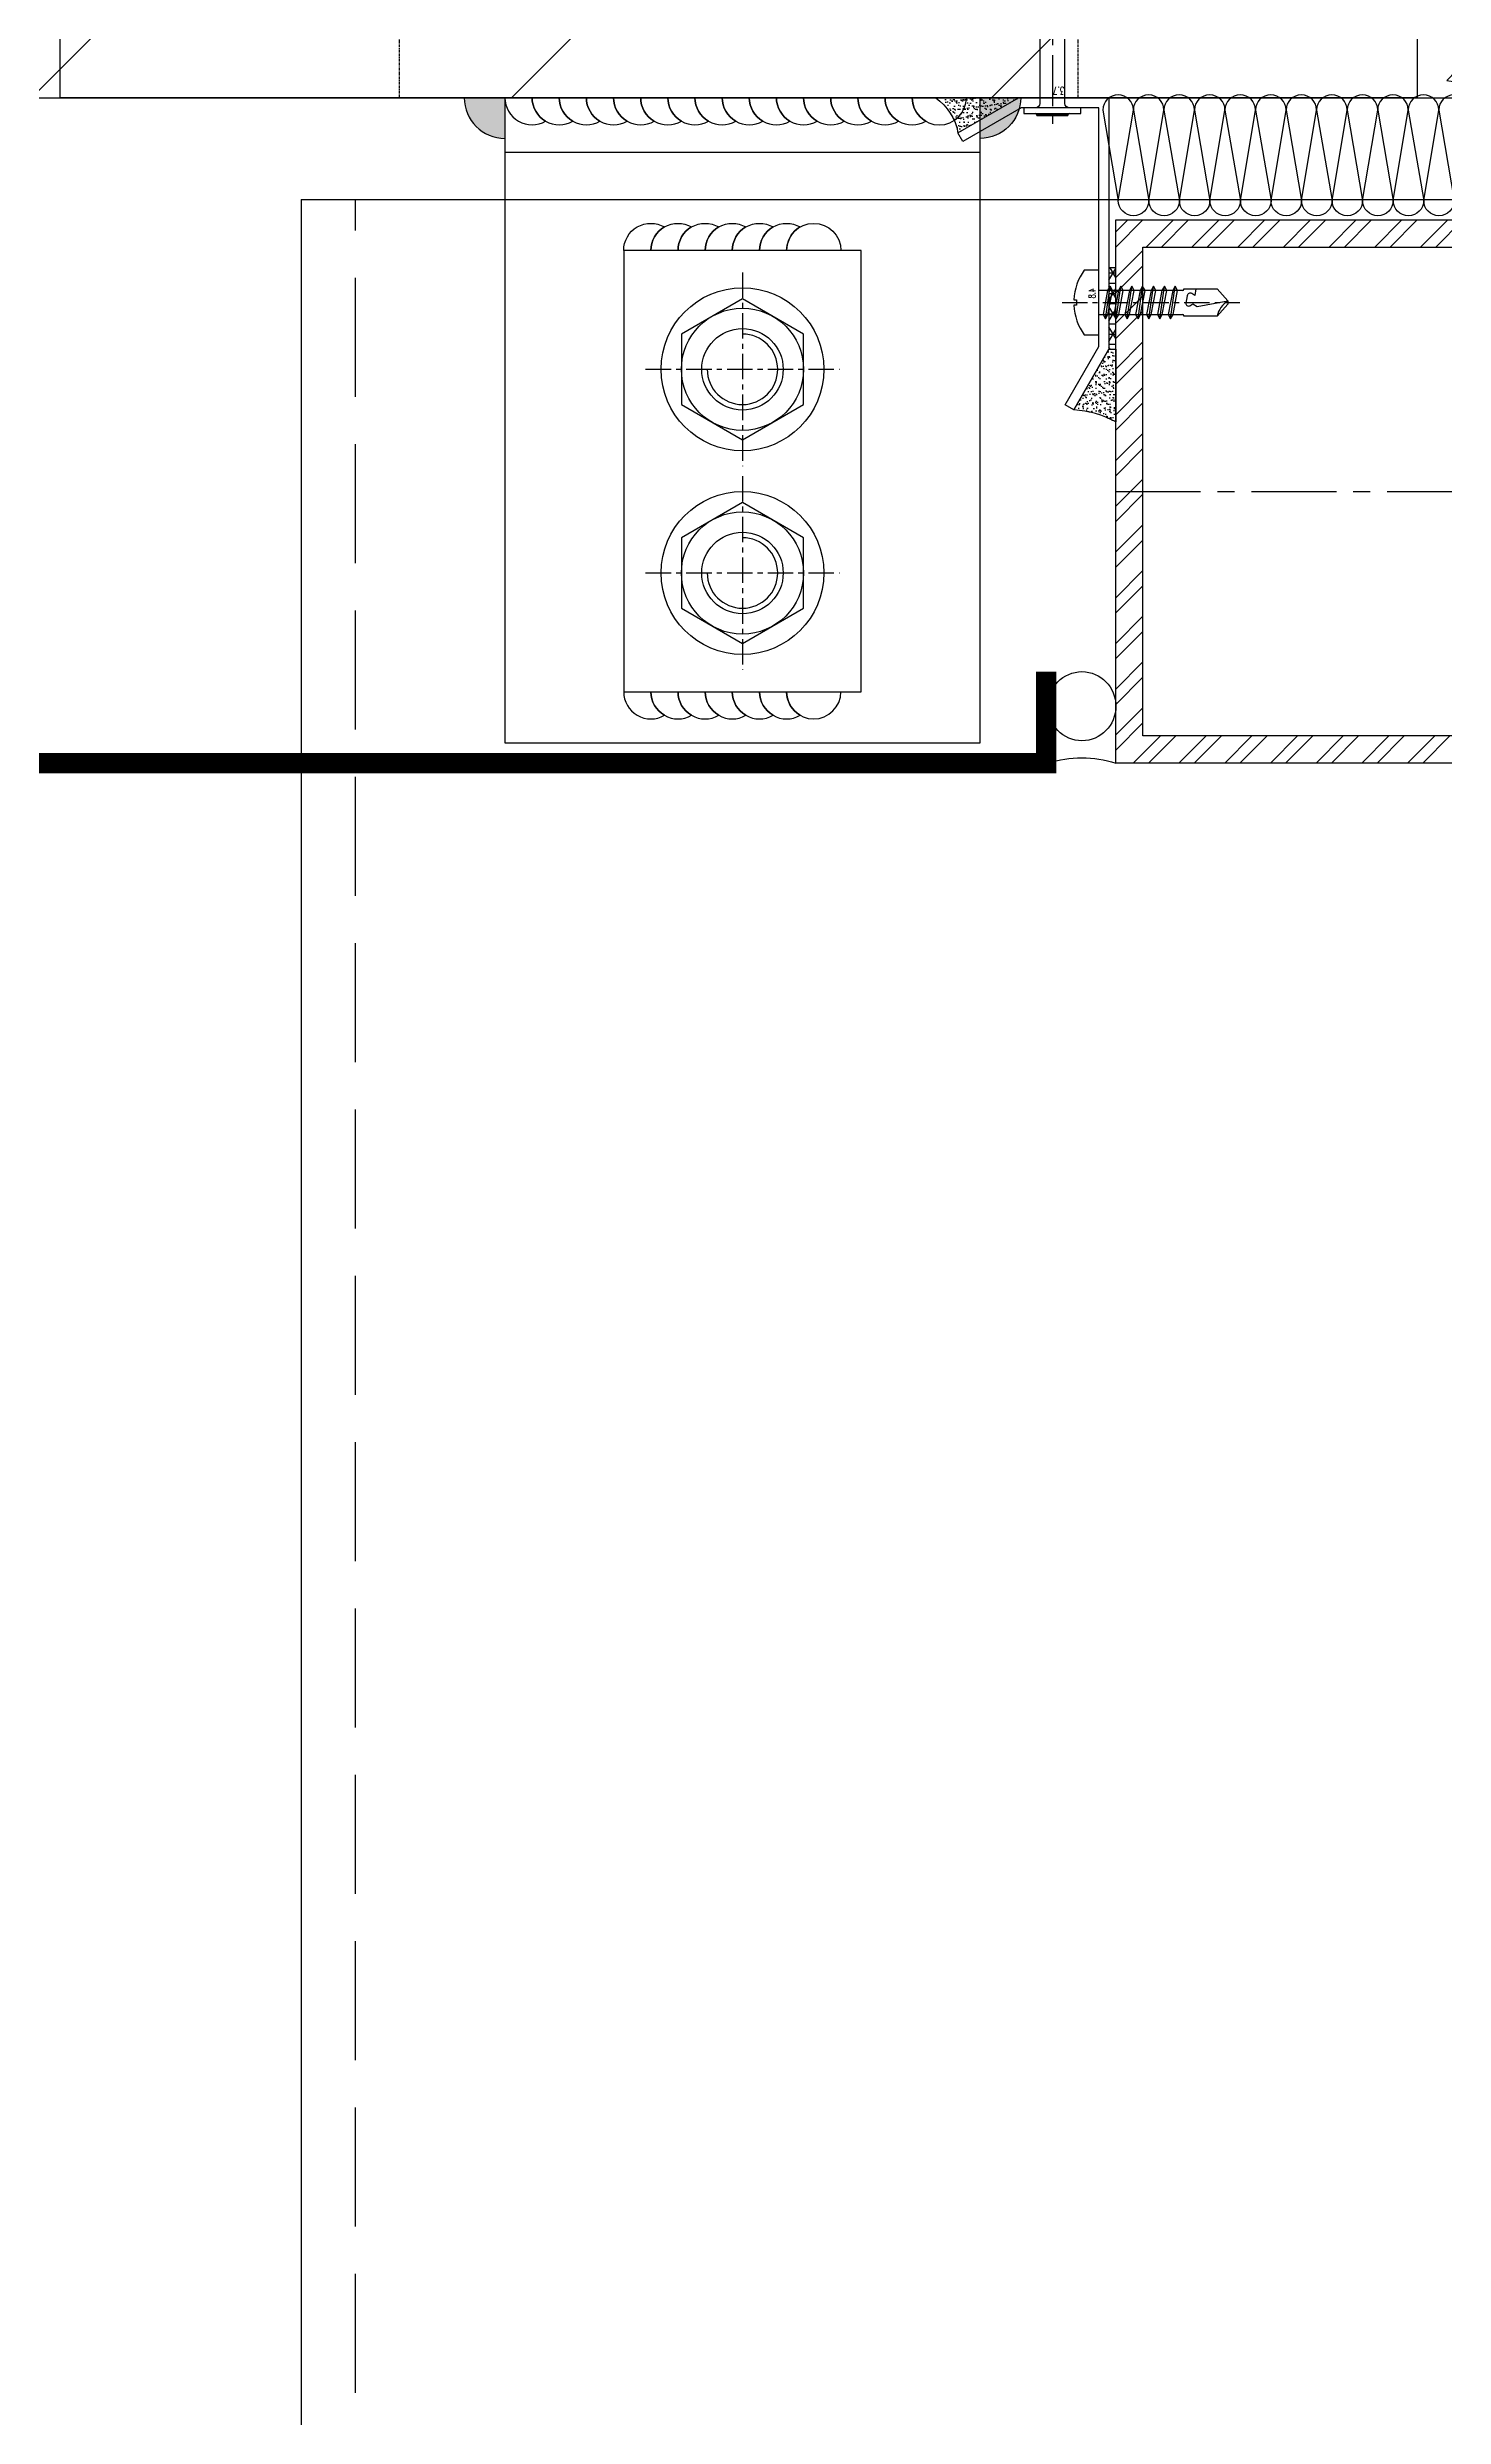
# Model space of a CAD drawing. Extents: x 220580 to 2027826, y -309201 to 71987.
# Drawn here: x 289299.8 to 289505.5, y -160620.9 to -160271.9 of the extents above; entities that cross this region are included whole.
import ezdxf
from ezdxf.enums import TextEntityAlignment as Align

# ---------------------------------------------------------------- set-up
doc = ezdxf.new("R2010")
doc.units = 0
for name, pattern in [('CENTER', [2, 1.25, -0.25, 0.25, -0.25]), ('ZN-CENTER', [2, 1.25, -0.25, 0.25, -0.25]), ('ZN-DASH', [0.35, 0.25, -0.1])]:
    doc.linetypes.add(name, pattern=pattern)
for name, color, linetype in [('!ZN1-填充-8', 8, 'Continuous'), ('!ZN3-玻璃幕墙-4', 4, 'Continuous'), ('!ZN4-辅助材料-1', 1, 'Continuous'), ('!ZN4-配件-11', 11, 'Continuous'), ('!ZN5-钢材投影-40', 40, 'Continuous'), ('!ZN5-铝材断面-6', 6, 'Continuous'), ('!ZN6-虚线-8', 8, 'ZN-DASH'), ('20剖面图$0$AS-COLN', 6, 'Continuous'), ('2钢材断面', 2, 'Continuous'), ('40钢材投影', 40, 'Continuous'), ('A_Hatch', 8, 'Continuous'), ('ALT_CEN-0-30', 1, 'CENTER'), ('Fill', 8, 'Continuous'), ('S-SHAPE', 51, 'Continuous'), ('ZX', 240, 'CENTER'), ('焊缝', 8, 'Continuous')]:
    doc.layers.add(name, color=color, linetype=linetype)
doc.styles.add('DHTEXT-1', font='ROMANS.shx', dxfattribs={"width": 0.7, "bigfont": 'CHINESE.shx'})

# ---------------------------------------------------------------- blocks, each defined once
blk = doc.blocks.new('20250822090122')
at = {"layer": 'A_Hatch'}
h = blk.add_hatch(dxfattribs=at)
h.set_pattern_fill('ANSI32', color=256)
h.set_pattern_definition([(45, (-80, -40), (-3.367596045400933, 3.367596045400933), []), (45, (-77.75493500000448, -40), (-3.367596045400933, 3.367596045400933), [])])
h.paths.add_polyline_path([(0, 40), (-80, 40), (-80, -40), (0, -40)])
h.paths.add_polyline_path([(-4, 36), (-4, -36), (-76, -36), (-76, 36)], flags=16)
at = {"layer": '2钢材断面'}
for points in [[(-80, 40), (0, 40), (0, -40), (-80, -40)], [(-76, 36), (-4, 36), (-4, -36), (-76, -36)]]:
    blk.add_lwpolyline(points, close=True, dxfattribs=at)
blk = doc.blocks.new('A$Cec10f56f')
at = {"layer": '!ZN1-填充-8'}
h = blk.add_hatch(color=252, dxfattribs=at)
h.dxf.hatch_style = 1
h.paths.add_polyline_path([(10.00000073583942, 54.9999991057266), (10.00000073583942, 62.94425072797458), (18.00873087856598, 54.99999902409036)])
h = blk.add_hatch(color=252, dxfattribs=at)
h.dxf.hatch_style = 1
h.paths.add_polyline_path([(18.00873087856598, 54.99999902409036), (18.0087308887596, 44.99999946681783), (10.00000074603304, 44.99999946681783), (10.00000073583942, 54.9999991057266)])
h = blk.add_hatch(color=252, dxfattribs=at)
h.dxf.hatch_style = 1
h.paths.add_polyline_path([(10.00000073583942, 44.99999982787995), (10.00000073583942, 37.05574820563197), (18.00873087856598, 44.99999990951619)])
h = blk.add_hatch(color=252, dxfattribs=at)
h.dxf.hatch_style = 1
h.paths.add_polyline_path([(10.00000073583942, -45.0000008942734), (10.00000073583942, -37.05574927202542), (18.00873087856598, -45.00000097590964)])
h = blk.add_hatch(color=252, dxfattribs=at)
h.dxf.hatch_style = 1
h.paths.add_polyline_path([(18.00873087856598, -45.00000097590964), (18.0087308887596, -55.00000053318217), (10.00000074603304, -55.00000053318217), (10.00000073583942, -45.0000008942734)])
h = blk.add_hatch(color=252, dxfattribs=at)
h.dxf.hatch_style = 1
h.paths.add_polyline_path([(10.00000073583942, -55.00000017212005), (10.00000073583942, -62.94425179436803), (18.00873087856598, -55.00000009048381)])
at = {"layer": '2钢材断面'}
for p, q in [((0, 100), (10, 100)), ((0, 100), (0, -100)), ((10, 100), (10.00000109216853, 45)), ((10.00000109216853, 45), (10, -44)), ((10, -44), (10, -100)), ((0, -100), (10, -100))]:
    blk.add_line(p, q, dxfattribs=at)
at = {"layer": '40钢材投影'}
for p, q in [((18.00873087856598, 54.99999902409036), (10.00000073583942, 62.94425072797458)), ((10.00000015634578, 54.9999999126303), (200, 54.99999761907384)), ((200, 55), (200, 45)), ((10, 45), (200, 45)), ((18.00873087856598, 44.99999990951619), (10.00000073583942, 37.05574820563197)), ((18.00873087856598, -45.00000097590964), (10.00000073583942, -37.05574927202542)), ((10.00000015634578, -45.0000000873697), (200, -45.00000238092616)), ((200, -45), (200, -55)), ((10, -55), (200, -55)), ((18.00873087856598, -55.00000009048381), (10.00000073583942, -62.94425179436803))]:
    blk.add_line(p, q, dxfattribs=at)
for points in [[(172, 45), (150, 45), (150, 55), (200, 55), (200, 45), (184, 45)], [(172, -55), (150, -55), (150, -45), (200, -45), (200, -55), (184, -55)]]:
    blk.add_lwpolyline(points, dxfattribs=at)
at = {"layer": 'ALT_CEN-0-30', "ltscale": 0.3}
for p, q in [((0, 50), (197.8050792769063, 50)), ((0, -50), (197.8050792769063, -50))]:
    blk.add_line(p, q, dxfattribs=at)
blk = doc.blocks.new('20180403.16475379')
at = {"layer": '!ZN1-填充-8', "ltscale": 2}
blk.add_hatch(color=8, dxfattribs=at).paths.add_polyline_path([(1.000034899334423e-08, -6), (1.000034899334423e-08, 0), (6.000000010000349, 0, -0.4142135623730951)])
blk.add_lwpolyline([(1.000034899334423e-08, 0), (1.000034899334423e-08, -6, 0.414213562373095), (6.000000010000349, 0)], format="xyb", dxfattribs=at)
blk = doc.blocks.new('*U2081')
at = {"color": 0, "linetype": 'CENTER', "ltscale": 3}
for p, q in [((0, 14.27463746114689), (0, -14.27463746114683)), ((-14.27463746114686, 2.842170943040401e-14), (14.27463746114686, 2.842170943040401e-14))]:
    blk.add_line(p, q, dxfattribs=at)
at = {"linetype": 'ByBlock', "ltscale": 10}
blk.add_lwpolyline([(9, 5.196152422706319), (0, 10.39230484541261), (-9, 5.196152422706319), (-9, -5.196152422706263), (0, -10.39230484541255), (9, -5.196152422706263)], close=True, dxfattribs=at)
for radius in [12, 9, 6]:
    blk.add_circle((0, 2.842170943040401e-14), radius, dxfattribs=at)
blk.add_arc((0, 2.842170943040401e-14), 5.190000000000509, 180, 90, dxfattribs=at)
blk = doc.blocks.new('20250822184204')
at = {"layer": '!ZN4-辅助材料-1'}
for points in [[(-17.5, -22.50000000000728, -0.5773502691896255), (-11.5, -19.03589838487096, 0.2679491924311229), (-13.5, -22.50000000000728, -0.5773502691896255), (-7.5, -19.03589838487096, 0.2679491924311229), (-9.5, -22.50000000000728, -0.5773502691896255), (-3.5, -19.03589838487096, 0.2679491924311229), (-5.5, -22.50000000000728, -0.5773502691896255), (0.5, -19.03589838487096, 0.2679491924311229), (-1.5, -22.50000000000728, -0.5773502691896255), (4.5, -19.03589838487096, 0.2679491924311229), (2.5, -22.50000000000728, -0.5773502691896255), (8.5, -19.03589838487096, 0.2679491924311229), (6.5, -22.50000000000728, -0.9999999999999999), (14.5, -22.50000000000728, -0.9999999999999999)], [(-17.5, -87.49999999999272, 0.5773502691896255), (-11.5, -90.96410161512904, -0.2679491924311229), (-13.5, -87.49999999999272, 0.5773502691896255), (-7.5, -90.96410161512904, -0.2679491924311229), (-9.5, -87.49999999999272, 0.5773502691896255), (-3.5, -90.96410161512904, -0.2679491924311229), (-5.5, -87.49999999999272, 0.5773502691896255), (0.5, -90.96410161512904, -0.2679491924311229), (-1.5, -87.49999999999272, 0.5773502691896255), (4.5, -90.96410161512904, -0.2679491924311229), (2.5, -87.49999999999272, 0.5773502691896255), (8.5, -90.96410161512904, -0.2679491924311229), (6.5, -87.49999999999272, 0.9999999999999999), (14.5, -87.49999999999272, 0.9999999999999999)]]:
    blk.add_lwpolyline(points, format="xyb", dxfattribs=at)
at = {"layer": '!ZN5-钢材投影-40'}
blk.add_line((-35, -8), (35, -8), dxfattribs=at)
for points in [[(-35, -95), (35, -95), (35, 0), (-35, 0)], [(-17.5, -87.5), (17.5, -87.5), (17.5, -22.5), (-17.5, -22.5), (-17.5, -87.5)]]:
    blk.add_lwpolyline(points, close=True, dxfattribs=at)
at = {"layer": '焊缝', "ltscale": 500}
blk.add_lwpolyline([(-35, 0, 0.5773502691896255), (-29, -3.464101615143591, -0.2679491924311228), (-31, 0, 0.5773502691896255), (-25, -3.464101615143591, -0.2679491924311228), (-27, 0, 0.5773502691896255), (-21, -3.464101615143591, -0.2679491924311228), (-23, 0, 0.5773502691896255), (-17, -3.464101615143591, -0.2679491924311228), (-19, 0, 0.5773502691896255), (-13, -3.464101615143591, -0.2679491924311228), (-15, 0, 0.5773502691896255), (-9, -3.464101615143591, -0.2679491924311228), (-11, 0, 0.5773502691896255), (-5, -3.464101615143591, -0.2679491924311228), (-7, 0, 0.5773502691896255), (-1, -3.464101615143591, -0.2679491924311228), (-3, 0, 0.5773502691896255), (3, -3.464101615143591, -0.2679491924311228), (1, 0, 0.5773502691896255), (7, -3.464101615143591, -0.2679491924311228), (5, 0, 0.5773502691896255), (11, -3.464101615143591, -0.2679491924311228), (9, 0, 0.5773502691896255), (15, -3.464101615143591, -0.2679491924311228), (13, 0, 0.5773502691896255), (19, -3.464101615143591, -0.2679491924311228), (17, 0, 0.5773502691896255), (23, -3.464101615143591, -0.2679491924311228), (21, 0, 0.5773502691896255), (27, -3.464101615143591, -0.2679491924311228), (25, 0, 0.9999999999999999), (33, 0, 0.9999999999999999)], format="xyb", dxfattribs=at)
at = {"layer": '!ZN3-玻璃幕墙-4', "rotation": 270}
blk.add_blockref('20180403.16475379', (-35, 9.997165761888027e-09), dxfattribs=at)
at = {"layer": '!ZN3-玻璃幕墙-4', "xscale": -1, "rotation": 90}
blk.add_blockref('20180403.16475379', (35, 9.997165761888027e-09), dxfattribs=at)
at = {"layer": '!ZN4-配件-11', "color": 1}
for p in [(0, -40), (0, -70)]:
    blk.add_blockref('*U2081', p, dxfattribs=at)
blk = doc.blocks.new('室内胶缝示意')
at = {"ltscale": 0.1}
blk.add_arc((-4.999999999869033, 15.57612454575161), 16.35896255462005, 252.2031562995401, 287.7968437004599, dxfattribs=at)
at = {"ltscale": 0.1, "extrusion": (0, 0, -1)}
blk.add_ellipse((-4.990384680597344, -8.375798344054544), major_axis=(-3.911665190393874e-10, 5.092968818538793), ratio=0.981745653301395, dxfattribs=at)
blk = doc.blocks.new('*U1949')
at = {"color": 0, "linetype": 'CENTER', "ltscale": 3}
blk.add_line((-5.424020796972441, 2.968965134506063e-13), (20.8, 2.966515921798418e-13), dxfattribs=at)
at = {"linetype": 'ByBlock', "ltscale": 10}
for p, q in [((0, 1.789999867445902), (12.37876803610058, 1.790001182417058)), ((0.980701996714231, 2.400000000000388), (1.655298003285623, -2.399999999999794)), ((2.580701996714221, 2.400000180351707), (3.255298003285612, -2.399999819648475)), ((4.180701996714211, 2.400000360703027), (4.855298003285602, -2.399999639297155)), ((5.780701996714201, 2.400000541054347), (6.455298003285593, -2.399999458945835)), ((7.38070199671419, 2.400000721405667), (8.055298003285582, -2.399999278594515)), ((8.980701996714181, 2.400000901756987), (9.655298003285573, -2.399999098243195)), ((10.58070199671417, 2.400001082108306), (11.25529800328556, -2.399998917891875)), ((12.37911330780593, -1.789998812574835), (0, -1.790000231097596))]:
    blk.add_line(p, q, dxfattribs=at)
blk.add_lwpolyline([(-3.299999999999955, 0.4000000000003876), (-3.689993742175107, 0.3999999999999488, -0.1474780726293994), (-2.137196594791703, 4.750000000000297), (0, 4.750000000000293), (0, -4.749999999999703), (-2.137196594791703, -4.749999999999703, -0.1474780726293994), (-3.689993742175107, -0.3999999999993538), (-3.299999999999955, -0.3999999999995669)], format="xyb", close=True, dxfattribs=at)
for points in [[(1.303114339079855, -1.789999999999667), (0.6285183325084631, 1.79000000000026), (0.980701996714231, 2.40000000000016), (1.332885660919771, 1.79000000000026), (2.00748166749139, -1.789999999999667), (1.655298003285623, -2.399999999999794)], [(2.903114339079845, -1.789999819648347), (2.228518332508453, 1.79000018035158), (2.580701996714221, 2.40000018035148), (2.932885660919761, 1.79000018035158), (3.60748166749138, -1.789999819648347), (3.255298003285612, -2.399999819648475)], [(4.503114339079834, -1.789999639297027), (3.828518332508443, 1.7900003607029), (4.180701996714211, 2.4000003607028), (4.532885660919751, 1.7900003607029), (5.20748166749137, -1.789999639297027), (4.855298003285602, -2.399999639297155)], [(6.103114339079825, -1.789999458945708), (5.428518332508434, 1.79000054105422), (5.780701996714201, 2.40000054105412), (6.132885660919742, 1.79000054105422), (6.807481667491361, -1.789999458945708), (6.455298003285593, -2.399999458945835)], [(7.703114339079814, -1.789999278594388), (7.028518332508423, 1.79000072140554), (7.38070199671419, 2.40000072140544), (7.732885660919731, 1.79000072140554), (8.40748166749135, -1.789999278594388), (8.055298003285582, -2.399999278594515)], [(9.303114339079805, -1.789999098243068), (8.628518332508413, 1.790000901756859), (8.980701996714181, 2.400000901756759), (9.332885660919722, 1.790000901756859), (10.00748166749134, -1.789999098243068), (9.655298003285573, -2.399999098243195)], [(10.9031143390798, -1.789998917891748), (10.2285183325084, 1.790001082108179), (10.58070199671417, 2.400001082108079), (10.93288566091971, 1.790001082108179), (11.60748166749133, -1.789998917891748), (11.25529800328556, -2.399998917891875)]]:
    blk.add_lwpolyline(points, close=True, dxfattribs=at)
for points in [[(12.37876803610061, -1.789998373019467, -0.414213562373095), (12.51437409670666, -1.925604433625574), (12.51437409670666, -1.993407463929112), (17.43498771318855, -1.993407463929112), (19, -0.2249860862085828), (19, 0.2249893401696905), (17.43498771318764, 1.993410717890958), (12.51437409670666, 1.993410717891413), (12.51437409670666, 1.925607687586625, -0.3961024401722377), (12.37876803610058, 1.790001182417058)], [(14.28923658521796, -1.993407463929112), (14.15465446581345, -1.026745245996176), (13.70006783590713, -1.308347583106263, -0.5304615897786895), (13.01996537693003, -1.003958735079118), (12.82794170274155, 0.08506163728137572, -0.6513157956771675), (13.39763620375697, 0.4671063739168968), (13.84998178346825, 0.1810643161583467), (14.50829240067856, 0.5673457527031811), (19, -0.2249860862085828, -0.2012259957209903), (17.43498771318764, 1.993410717890958)]]:
    blk.add_lwpolyline(points, format="xyb", dxfattribs=at)
at = {"layer": 'Defpoints', "color": 0, "ltscale": 10, "style": 'DHTEXT-1', "width": 0.7}
blk.add_text('4.8', height=1, rotation=90, dxfattribs=at).set_placement((-0.4943080637851551, -1.360906739295844), align=Align.CENTER)
blk = doc.blocks.new('*U1916')
at = {"linetype": 'ByBlock', "ltscale": 10}
for p, q in [((-0.7999999999997556, 4.200000000000042), (-0.7999999999997556, -4.20000000000147)), ((-1.335820343228988e-12, 4.200000000000042), (-0.7999999999997556, 4.200000000000042)), ((1.335820343228988e-12, -4.199999999999935), (-1.335820343228988e-12, 4.200000000000042)), ((-1.099999999999767, 2.281819537641123), (-1.099999999999767, -2.281819537642608)), ((-0.9499999999997897, 2.326965969312877), (-0.9499999999997897, -2.326965969314362)), ((-0.7999999999997556, -4.20000000000147), (1.335820343228988e-12, -4.199999999999935))]:
    blk.add_line(p, q, dxfattribs=at)
at = {"color": 0, "linetype": 'ZN-CENTER', "ltscale": 6}
blk.add_line((43.75691669705304, 4.925789506012574e-14), (-2.334210881697629, 5.329070518200751e-14), dxfattribs=at)
at = {"linetype": 'ByBlock', "ltscale": 10}
blk.add_lwpolyline([(0, -2.522000000000165, -0.414213562373095), (0.6719999999999402, -1.849999999999969), (35.87027027027045, -1.849999999999973), (42, 4.925789506012574e-14), (35.87027027027045, 1.850000000000072), (0.6719999999999402, 1.850000000000076, -0.414213562373095), (0, 2.521999999999476)], format="xyb", dxfattribs=at)
for centre, start, end in [((-1.117211323007012, 2.610766877386478), 272.9951230191359, 344.3665125859252), ((-1.117211323007012, -2.610766877387963), 15.63348741407401, 87.00487698086415)]:
    blk.add_arc(centre, 0.329397301089755, start, end, dxfattribs=at)
at = {"layer": 'Defpoints', "color": 0, "ltscale": 10, "style": 'DHTEXT-1', "width": 0.7}
blk.add_text('3.7', height=1.125, rotation=90, dxfattribs=at).set_placement((3.092591720855712, -0.9336714974895588), align=Align.CENTER)
blk = doc.blocks.new('20250825140103')
at = {"layer": '!ZN1-填充-8'}
h = blk.add_hatch(dxfattribs=at)
h.set_pattern_fill('AR-SAND', color=256, scale=0.5, angle=180, style=0)
h.set_pattern_definition([(217.5, (-114235.6085698641, 14972.86232102931), (0.03149667905480396, -0.9634118845065793), [0, -0.76, 0, -0.85, 0, -0.8125]), (187.5, (-114235.6085698641, 14972.86232102931), (-0.8848883526338638, -1.41107303261487), [0, -0.4099999999999999, 0, -0.6849999999999999, 0, -0.2625]), (147.4999999999999, (-114234.9935698641, 14972.86232102931), (-1.557070930875748, -0.002829526768482058), [0, -0.2499999999999989, 0, -0.8999999999999955, 0, -1.174999999999991]), (137.5, (-114234.9935698641, 14972.86232102931), (-1.503063302286147, -0.4388377824671244), [0, -0.125, 0, -0.59, 0, -0.675])])
edge = h.paths.add_edge_path()
edge.add_line((-25.57487076840334, 18.0000002359011), (-14.32776857524732, 18.00000023588655))
edge.add_line((-14.32776857527642, 18.00000023588655), (-23.26648358221428, 12.83923072041216))
edge.add_ellipse((-33.49690326087148, 11.35986354925262), major_axis=(-7.309241206491246, 7.309241206491248), ratio=0.9999999999978988, start_angle=233.2282055617725, end_angle=264.9692674028663)
at = {"layer": '!ZN1-填充-8', "ltscale": 0.1}
h = blk.add_hatch(dxfattribs=at)
h.set_pattern_fill('NET3', color=256, scale=3, style=0)
h.set_pattern_definition([(7.016477563892661e-15, (-114227.9068030487, 15115.33488656989), (0, 1.5), []), (59.99999999999999, (-114227.9068030487, 15115.33488656989), (-1.299038105676658, 0.7500000000000002), []), (120, (-114227.9068030487, 15115.33488656989), (-1.299038105676658, -0.7499999999999997), [])])
h.paths.add_polyline_path([(7.275957614183426e-12, -7.053067360422574), (-0.999999999992724, -7.053067360422574), (-1.000000000021828, -19.05306184489746), (-2.182787284255028e-11, -19.05306184489746)])
at = {"layer": '!ZN1-填充-8'}
h = blk.add_hatch(dxfattribs=at)
h.set_pattern_fill('AR-SAND', color=256, scale=0.5, angle=180, style=0)
h.set_pattern_definition([(217.5, (-114102.9066901646, 15105.04137791814), (0.03149667905480396, -0.9634118845065793), [0, -0.76, 0, -0.85, 0, -0.8125]), (187.5, (-114102.9066901646, 15105.04137791814), (-0.8848883526338638, -1.41107303261487), [0, -0.4099999999999999, 0, -0.6849999999999999, 0, -0.2625]), (147.4999999999999, (-114102.2916901646, 15105.04137791814), (-1.557070930875748, -0.002829526768482058), [0, -0.2499999999999991, 0, -0.8999999999999962, 0, -1.174999999999992]), (137.5, (-114102.2916901646, 15105.04137791814), (-1.503063302286147, -0.4388377824671244), [0, -0.125, 0, -0.59, 0, -0.675])])
edge = h.paths.add_edge_path()
edge.add_arc((-6.946611648883845, -42.34957728948211), 14.37929001258051, 421.1120418865715, 446.8671693198141)
edge.add_line((-6.160769515488937, -27.99177685183531), (-1.000000000021828, -19.05306184489746))
edge.add_line((-0.999999999992724, -19.05306184489746), (-7.275957614183426e-12, -19.05306184489746))
edge.add_line((-2.182787284255028e-11, -19.05306184489746), (-7.275957614183426e-12, -29.75955870864709))
at = {"layer": '!ZN4-辅助材料-1', "ltscale": 4}
for points in [[(-23.26648358219973, 12.83923072041944), (-14.32776857527642, 18.00000023587199), (-14.32776857527642, 18.00000023587199), (-26.53426543901878, 18.0000002359011, -0.1983726770642686), (-23.26648358219973, 12.83923072040488)], [(-6.160769515488937, -27.99177685183531), (-1.000000000021828, -19.05306184489746), (-2.182787284255028e-11, -19.05306184489746), (7.275957614183426e-12, -29.75955870866164, 0.1128534114984326), (-6.160769515488937, -27.99177685183531)]]:
    blk.add_lwpolyline(points, format="xyb", dxfattribs=at)
blk.add_lwpolyline([(7.275957614183426e-12, -7.053067360422574), (-0.999999999992724, -7.053067360422574), (-1.000000000021828, -19.05306184489746), (-2.182787284255028e-11, -19.05306184489746)], close=True, dxfattribs=at)
at = {"ltscale": 20}
for points in [[(-2.500000000021828, 16.50000023588655), (-13.9258447866232, 16.50000023587199), (-22.51648358219973, 11.5401926147315), (-23.26648358219973, 12.83923072041944), (-14.32776857527642, 18.00000023587199), (-0.999999999992724, 18.00000023588655)], [(-0.999999999992724, 18.00000023588655), (-0.999999999992724, -19.0530618448829), (-6.160769515488937, -27.99177685183531), (-7.459807621162327, -27.24177685183531), (-2.500000000021828, -18.65113805624424), (-2.500000000021828, 16.50000023588655)]]:
    blk.add_lwpolyline(points, dxfattribs=at)
at = {"layer": '!ZN4-配件-11', "color": 1, "rotation": 89.99999999999999}
blk.add_blockref('*U1916', (-9.34564912236965, 16.50000023587927), dxfattribs=at)
at = {"layer": '!ZN4-配件-11', "color": 1, "xscale": -1, "rotation": 180}
blk.add_blockref('*U1949', (-2.500000000021828, -12.16106435223628), dxfattribs=at)
blk = doc.blocks.new('20250825140909')
at = {"layer": '!ZN1-填充-8', "ltscale": 20}
h = blk.add_hatch(dxfattribs=at)
h.set_pattern_fill('钢筋混凝土', color=256, scale=20)
h.set_pattern_definition([(45, (59817.96085020504, 68234.19320706406), (-35.35533905932738, 35.35533905932738), []), (49.99999999999999, (59817.96085020504, 68234.19320706406), (143.4520365201507, -12.55042699651902), [15, -165]), (355, (59817.96085020504, 68234.19320706406), (-27.7502667226, 150.4384267400024), [12, -132]), (100.4514, (59829.91518620501, 68233.14733906406), (115.7018763428043, 137.8879084121907), [12.748038, -140.2284224]), (46.18420000000001, (59817.96085020504, 68274.19320706406), (213.4482097251289, -33.10380286580362), [22.5, -247.5]), (96.6356, (59835.74819920503, 68271.43454566406), (186.9325411097407, 194.8235741800883), [19.1220576, -210.3426]), (351.1842, (59817.96085020504, 68274.19320706406), (186.9323890267254, 194.8237201850649), [18, -198]), (21, (59837.96085020504, 68264.19320706406), (119.3814104236923, -80.52377813306776), [15, -165]), (326.0000000000001, (59837.96085020504, 68264.19320706406), (48.66306638431634, 145.0300090093706), [12, -132]), (71.4514, (59847.90929680504, 68257.48288586407), (168.044525716298, 64.50609934199048), [12.748038, -140.2284224]), (37.50000000000001, (59817.96085020504, 68234.19320706406), (2.431971063458134, 66.5787707662623), [0, -130.4, 0, -134, 0, -132.5]), (7.499999999999999, (59817.96085020504, 68234.19320706406), (52.61390748842972, 78.88234237647205), [0, -76.39999999999999, 0, -127.4, 0, -50.5]), (327.5, (59773.360850205, 68234.19320706406), (106.7644872344818, -4.510974346875951), [0, -50, 0, -156, 0, -207]), (317.5, (59753.360850205, 68234.19320706406), (116.6372338684772, 20.02099646646354), [0, -65, 0, -103.6, 0, -147])])
h.paths.add_polyline_path([(-2500.000017781276, 6740.000003025169), (-2499.999992554775, 5000.000000114553), (-2200.095909089316, 4999.999999775086), (-2199.999992644181, 6739.999999809545), (-2100.004742117948, 6739.999999904656), (-2100.000017781276, 7189.999999769847), (-1699.999992629979, 7189.999999769847), (-1699.999992548255, 7439.999999769847), (-2500.000017783372, 7444.999999867054)])
at = {"layer": '!ZN5-钢材投影-40', "ltscale": 0.3}
for q in [(-2454.464954245253, 4318.956055537157), (-2254.46323927131, 4985.000000114553)]:
    blk.add_line((-2454.464954245253, 4985.000000114553), q, dxfattribs=at)
at = {"layer": '!ZN6-虚线-8', "color": 8, "linetype": 'ZN-DASH', "ltscale": 70}
blk.add_line((-2446.464954245253, 4318.956055537157), (-2446.464954245253, 4985.000000114553), dxfattribs=at)
at = {"color": 4, "linetype": 'ZN-DASH', "ltscale": 30, "const_width": 3}
blk.add_lwpolyline([(-2344.713239752571, 4915.468767041224), (-2344.713239752571, 4901.999999878637), (-2519.999992554134, 4901.999999873835)], dxfattribs=at)
at = {"layer": '20剖面图$0$AS-COLN'}
blk.add_line((-2499.999992554775, 5000.000000114553), (-2199.999992554775, 5000.000000114553), dxfattribs=at)
at = {"layer": 'Fill'}
blk.add_lwpolyline([(-2282.373955221265, 4998.181815864024, 1), (-2286.873955221265, 4998.181815864024), (-2284.593341549917, 4984.865497892286, -1), (-2289.093341549917, 4984.865497892286), (-2286.873955221265, 4998.181815864024, 1), (-2291.373955221265, 4998.181815864024), (-2289.093341549917, 4984.865497892286, -1), (-2293.593341549917, 4984.865497892286), (-2291.373955221265, 4998.181815864024, 1), (-2295.873955221265, 4998.181815864024), (-2293.593341549917, 4984.865497892286, -1), (-2298.093341549917, 4984.865497892286), (-2295.873955221265, 4998.181815864024, 1), (-2300.373955221265, 4998.181815864024), (-2298.093341549917, 4984.865497892286, -1), (-2302.593341549917, 4984.865497892286), (-2300.373955221265, 4998.181815864024, 1), (-2304.873955221265, 4998.181815864024), (-2302.593341549917, 4984.865497892286, -1), (-2307.093341549917, 4984.865497892286), (-2304.873955221265, 4998.181815864024, 1), (-2309.373955221265, 4998.181815864024), (-2307.093341549917, 4984.865497892286, -1), (-2311.593341549917, 4984.865497892286), (-2309.373955221265, 4998.181815864024, 1), (-2313.873955221265, 4998.181815864024), (-2311.593341549917, 4984.865497892286, -1), (-2316.093341549917, 4984.865497892286), (-2313.873955221265, 4998.181815864024, 1), (-2318.373955221265, 4998.181815864024), (-2316.093341549917, 4984.865497892286, -1), (-2320.593341549917, 4984.865497892286), (-2318.373955221265, 4998.181815864024, 1), (-2322.873955221265, 4998.181815864024), (-2320.593341549917, 4984.865497892286, -1), (-2325.093341549917, 4984.865497892286), (-2322.873955221265, 4998.181815864024, 1), (-2327.373955221265, 4998.181815864024), (-2325.093341549917, 4984.865497892286, -1), (-2329.593341549917, 4984.865497892286), (-2327.373955221265, 4998.181815864024, 1), (-2331.873955221265, 4998.181815864024), (-2329.593341549917, 4984.865497892286, -1), (-2334.093341549917, 4984.865497892286), (-2331.873955221265, 4998.181815864024, 1), (-2336.373955221265, 4998.181815864024), (-2334.093341549917, 4984.865497892286)], format="xyb", dxfattribs=at)
at = {"layer": 'S-SHAPE'}
blk.add_lwpolyline([(-2500.000017781276, 6740.000003025169), (-2500.000017781276, 4999.999999775086), (-2200.000017781276, 4999.999999775086), (-2200.000017781276, 6740.000003025169)], dxfattribs=at)
at = {"layer": 'ZX', "ltscale": 10}
blk.add_line((-2334.463239271368, 4941.999999878666), (-2200.063239271345, 4941.999999878666), dxfattribs=at)
at = {"layer": '!ZN5-钢材投影-40', "ltscale": 1000}
blk.add_blockref('20250822184204', (-2389.464954245253, 5000.000000114582), dxfattribs=at)
at = {"layer": '!ZN5-铝材断面-6', "ltscale": 100}
blk.add_blockref('20250822090122', (-2254.463239271368, 4941.999999878666), dxfattribs=at)
at = {"ltscale": 1000}
blk.add_blockref('20250825140103', (-2334.463239271368, 4981.999999878666), dxfattribs=at)
at = {"xscale": -1, "rotation": 180}
blk.add_blockref('室内胶缝示意', (-2334.463239271368, 4901.999999878666), dxfattribs=at)
at = {"layer": '40钢材投影', "color": 2, "ltscale": 500, "xscale": -1, "rotation": 270}
blk.add_blockref('A$Cec10f56f', (-2389.999992554775, 5000.000000114582), dxfattribs=at)

msp = doc.modelspace()

# ---------------------------------------------------------------- block references
at = {"ltscale": 1000}
msp.add_blockref('20250825140909', (291791.6890737582, -165279.3509701894), dxfattribs=at)

doc.saveas('drawing.dxf')
